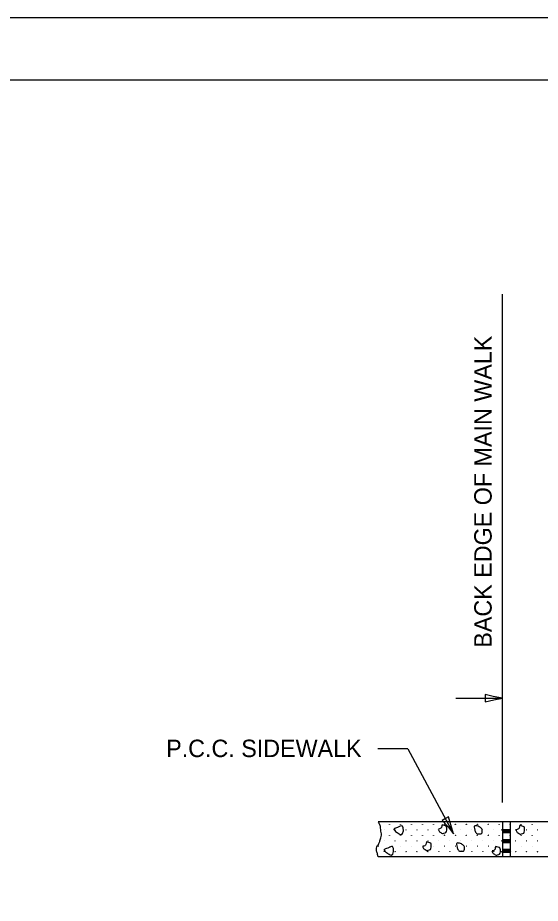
# Model space of a CAD drawing. Extents: x 0 to 2.83, y 0 to 1.83.
# Drawn here: x 1.683 to 2.034, y 1.239 to 1.833 of the extents above; entities that cross this region are included whole.
import ezdxf

# ---------------------------------------------------------------- set-up
doc = ezdxf.new("R2010")
doc.units = 0
for name, color, linetype in [('RD_Pr_Roadway_Dimensions', 7, 'Continuous'), ('RD_Pr_Roadway_Items', 7, 'Continuous'), ('RD_Pr_Roadway_Notes', 7, 'Continuous'), ('SH_General_Details', 7, 'Continuous'), ('SH_Printer_Plotting_Border', 7, 'Continuous')]:
    doc.layers.add(name, color=color, linetype=linetype)

msp = doc.modelspace()

# ---------------------------------------------------------------- linework, layer by layer
at = {"layer": 'RD_Pr_Roadway_Dimensions'}
for p, q in [((2.00861, 1.30631), (2.00861, 1.64772)), ((1.97736, 1.37634), (2.00861, 1.37634))]:
    msp.add_line(p, q, dxfattribs=at)
msp.add_lwpolyline([(1.99695, 1.37878), (1.99694, 1.37634), (1.99694, 1.3739), (2.00278, 1.37533), (2.00861, 1.37634), (2.00239, 1.37747)], close=True, dxfattribs=at)
at = {"layer": 'RD_Pr_Roadway_Items'}
for p, q in [((2.26383, 1.29329), (1.92526, 1.29329)), ((2.00861, 1.29329), (2.00861, 1.26985)), ((2.01381, 1.29329), (2.01381, 1.26985)), ((2.00861, 1.28818), (2.01381, 1.28818)), ((2.00861, 1.28807), (2.01381, 1.28807)), ((2.00861, 1.28798), (2.01381, 1.28798)), ((2.00861, 1.28787), (2.01381, 1.28787)), ((2.00861, 1.28776), (2.01381, 1.28776)), ((2.00861, 1.28766), (2.01381, 1.28766)), ((2.00861, 1.28755), (2.01381, 1.28755)), ((2.00861, 1.28745), (2.01381, 1.28745)), ((2.00861, 1.28735), (2.01381, 1.28735)), ((2.00861, 1.28724), (2.01381, 1.28724)), ((2.00861, 1.28713), (2.01381, 1.28713)), ((2.00861, 1.28704), (2.01381, 1.28704)), ((2.00861, 1.28693), (2.01381, 1.28693)), ((2.00861, 1.28682), (2.01381, 1.28682)), ((2.00861, 1.28673), (2.01381, 1.28673)), ((2.00861, 1.28662), (2.01381, 1.28662)), ((2.00861, 1.28651), (2.01381, 1.28651)), ((2.00861, 1.28641), (2.01381, 1.28641)), ((2.00861, 1.2863), (2.01381, 1.2863)), ((2.00861, 1.2862), (2.01381, 1.2862)), ((2.00861, 1.2861), (2.01381, 1.2861)), ((2.00862, 1.28144), (2.01383, 1.28144)), ((2.00862, 1.28135), (2.01383, 1.28135)), ((2.00862, 1.28124), (2.01383, 1.28124)), ((2.00862, 1.28113), (2.01383, 1.28113)), ((2.00862, 1.28104), (2.01383, 1.28104)), ((2.00862, 1.28093), (2.01383, 1.28093)), ((2.00862, 1.28082), (2.01383, 1.28082)), ((2.00862, 1.28073), (2.01383, 1.28073)), ((2.00862, 1.28062), (2.01383, 1.28062)), ((2.00862, 1.28051), (2.01383, 1.28051)), ((2.00862, 1.28041), (2.01383, 1.28041)), ((2.00862, 1.2803), (2.01383, 1.2803)), ((2.00862, 1.28019), (2.01383, 1.28019)), ((2.00862, 1.2801), (2.01383, 1.2801)), ((2.00862, 1.27999), (2.01383, 1.27999)), ((2.00862, 1.27988), (2.01383, 1.27988)), ((2.00862, 1.27979), (2.01383, 1.27979)), ((2.00862, 1.27968), (2.01383, 1.27968)), ((2.00862, 1.27957), (2.01383, 1.27957)), ((2.00862, 1.27948), (2.01383, 1.27948)), ((2.00862, 1.27937), (2.01383, 1.27937)), ((2.00861, 1.27498), (2.01381, 1.27498)), ((2.00861, 1.27487), (2.01381, 1.27487)), ((2.00861, 1.27477), (2.01381, 1.27477)), ((2.00861, 1.27466), (2.01381, 1.27466)), ((2.00861, 1.27455), (2.01381, 1.27455)), ((2.00861, 1.27446), (2.01381, 1.27446)), ((2.00861, 1.27435), (2.01381, 1.27435)), ((2.00861, 1.27424), (2.01381, 1.27424)), ((2.00861, 1.27415), (2.01381, 1.27415)), ((2.00861, 1.27404), (2.01381, 1.27404)), ((2.00861, 1.27393), (2.01381, 1.27393)), ((2.00861, 1.27383), (2.01381, 1.27383)), ((2.00861, 1.27373), (2.01381, 1.27373)), ((2.00861, 1.27362), (2.01381, 1.27362)), ((2.00861, 1.27352), (2.01381, 1.27352)), ((2.00861, 1.27341), (2.01381, 1.27341)), ((2.00861, 1.2733), (2.01381, 1.2733)), ((2.00861, 1.27321), (2.01381, 1.27321)), ((2.00861, 1.2731), (2.01381, 1.2731)), ((2.00861, 1.27299), (2.01381, 1.27299)), ((2.00861, 1.2729), (2.01381, 1.2729)), ((2.22216, 1.26985), (1.92526, 1.26985))]:
    msp.add_line(p, q, dxfattribs=at)
for centre in [(1.93281, 1.29163), (1.94017, 1.29163), (1.94754, 1.29163), (1.9549, 1.29163), (1.96227, 1.29163), (1.96964, 1.29163), (1.977, 1.29163), (1.98437, 1.29163), (1.99174, 1.29163), (1.9991, 1.29163), (2.00647, 1.29163), (2.01383, 1.29163), (2.0212, 1.29163), (2.02857, 1.29163), (1.92912, 1.28795), (1.93649, 1.28795), (1.94385, 1.28795), (1.95122, 1.28795), (1.95859, 1.28795), (1.96595, 1.28795), (1.97332, 1.28795), (1.98069, 1.28795), (1.98805, 1.28795), (1.99542, 1.28795), (2.00279, 1.28795), (2.00806, 1.28795), (2.01015, 1.28795), (2.01413, 1.28795), (2.01752, 1.28795), (2.02488, 1.28795), (2.03225, 1.28795), (1.92912, 1.28058), (1.93281, 1.28427), (1.93649, 1.28058), (1.94017, 1.28427), (1.94385, 1.28058), (1.94754, 1.28427), (1.95122, 1.28058), (1.9549, 1.28427), (1.95859, 1.28058), (1.96227, 1.28427), (1.96595, 1.28058), (1.96964, 1.28427), (1.97332, 1.28058), (1.977, 1.28427), (1.98069, 1.28058), (1.98437, 1.28427), (1.98805, 1.28058), (1.99174, 1.28427), (1.99542, 1.28058), (1.9991, 1.28427), (2.00279, 1.28058), (2.00647, 1.28427), (2.00806, 1.28058), (2.01015, 1.28058), (2.01383, 1.28427), (2.01413, 1.28058), (2.01752, 1.28058), (2.0212, 1.28427), (2.02488, 1.28058), (2.02857, 1.28427), (2.03225, 1.28058), (1.92544, 1.2769), (1.92912, 1.27322), (1.93281, 1.2769), (1.93649, 1.27322), (1.94017, 1.2769), (1.94385, 1.27322), (1.94754, 1.2769), (1.95122, 1.27322), (1.9549, 1.2769), (1.95859, 1.27322), (1.96227, 1.2769), (1.96595, 1.27322), (1.96964, 1.2769), (1.97332, 1.27322), (1.977, 1.2769), (1.98069, 1.27322), (1.98437, 1.2769), (1.98805, 1.27322), (1.99174, 1.2769), (1.99542, 1.27322), (1.9991, 1.2769), (2.00279, 1.27322), (2.00647, 1.2769), (2.00806, 1.27322), (2.01015, 1.27322), (2.01383, 1.2769), (2.01413, 1.27322), (2.01752, 1.27322), (2.0212, 1.2769), (2.02488, 1.27322), (2.02857, 1.2769), (2.03225, 1.27322)]:
    msp.add_circle(centre, 0.0000521, dxfattribs=at)
for points in [[(1.92526, 1.26985), (1.92479, 1.27143), (1.92409, 1.27363), (1.92396, 1.27469), (1.92435, 1.27652), (1.9256, 1.27866), (1.92635, 1.28055), (1.92681, 1.2818), (1.92724, 1.28338), (1.92749, 1.28515), (1.92693, 1.28698), (1.92693, 1.2881), (1.92662, 1.29012), (1.92629, 1.29138), (1.9261, 1.2917), (1.92573, 1.29232), (1.92526, 1.29329)], [(1.9357, 1.28805), (1.93685, 1.28682), (1.93915, 1.28535), (1.94057, 1.28468), (1.94142, 1.29048), (1.9382, 1.28954), (1.93573, 1.28824), (1.93563, 1.28801)], [(1.96554, 1.28834), (1.96636, 1.28663), (1.96714, 1.2861), (1.96839, 1.2854), (1.96929, 1.28573), (1.9707, 1.2861), (1.97118, 1.28766), (1.97123, 1.28915), (1.97093, 1.29034), (1.96962, 1.29079), (1.96806, 1.29127), (1.96762, 1.28952), (1.96562, 1.28834)], [(1.98969, 1.28966), (1.99006, 1.2878), (1.99034, 1.28698), (1.99095, 1.28591), (1.99165, 1.2853), (1.99262, 1.28535), (1.99403, 1.28516), (1.99465, 1.28554), (1.99503, 1.28654), (1.99508, 1.28768), (1.99475, 1.28862), (1.99395, 1.2894), (1.99295, 1.29005), (1.99172, 1.29052), (1.99095, 1.29066), (1.99009, 1.29066), (1.98958, 1.29015), (1.98962, 1.28973)], [(2.01777, 1.2879), (2.01858, 1.28618), (2.01936, 1.28566), (2.02061, 1.28496), (2.02152, 1.28529), (2.02292, 1.28566), (2.02341, 1.28723), (2.02345, 1.28871), (2.02316, 1.2899), (2.02184, 1.29035), (2.02028, 1.29084), (2.01984, 1.28909), (2.01784, 1.2879)], [(1.95509, 1.27687), (1.9559, 1.27515), (1.9567, 1.27463), (1.95795, 1.27393), (1.95884, 1.27426), (1.96026, 1.27463), (1.96075, 1.27619), (1.96078, 1.27768), (1.9605, 1.27887), (1.95918, 1.27932), (1.95762, 1.2798), (1.95718, 1.27805), (1.95518, 1.27687)], [(1.97776, 1.27804), (1.97814, 1.27619), (1.97843, 1.27535), (1.97904, 1.27429), (1.97975, 1.27369), (1.9807, 1.27373), (1.98212, 1.27354), (1.98275, 1.27391), (1.98312, 1.27491), (1.98317, 1.27607), (1.98283, 1.27701), (1.98204, 1.27777), (1.98104, 1.27844), (1.97981, 1.2789), (1.97904, 1.27904), (1.97818, 1.27904), (1.97767, 1.27852), (1.9777, 1.2781)], [(1.92907, 1.27423), (1.93024, 1.27301), (1.93252, 1.27152), (1.93395, 1.27085), (1.93481, 1.27665), (1.93157, 1.27571), (1.92912, 1.27441), (1.92901, 1.27419)], [(2.00158, 1.27376), (2.00239, 1.27205), (2.00319, 1.27152), (2.00444, 1.27082), (2.00533, 1.27115), (2.00675, 1.27152), (2.00722, 1.27308), (2.00726, 1.27457), (2.00697, 1.27576), (2.00566, 1.27621), (2.00409, 1.27669), (2.00366, 1.27494), (2.00165, 1.27376)]]:
    msp.add_spline(points, degree=3, dxfattribs=at)
at = {"layer": 'RD_Pr_Roadway_Notes'}
for q in [(1.92489, 1.34228), (1.97579, 1.28518)]:
    msp.add_line((1.94513, 1.34228), q, dxfattribs=at)
msp.add_lwpolyline([(1.97243, 1.29661), (1.97027, 1.29546), (1.96813, 1.2943), (1.97215, 1.28984), (1.97579, 1.28518), (1.97385, 1.29119)], close=True, dxfattribs=at)
at = {"layer": 'SH_General_Details'}
msp.add_line((2.83333, 1.83333), (0, 1.83333), dxfattribs=at)
msp.add_lwpolyline([(0.16667, 1.79167), (2.79167, 1.79167), (2.79167, 0.04167), (0.16667, 0.04167)], close=True, dxfattribs=at)
at = {"layer": 'SH_Printer_Plotting_Border'}
msp.add_lwpolyline([(0, 0), (2.83333, 0), (2.83333, 1.83333), (0, 1.83333)], close=True, dxfattribs=at)

# ---------------------------------------------------------------- texts
at = {"layer": 'RD_Pr_Roadway_Dimensions'}
msp.add_text('BACK EDGE OF MAIN WALK', height=0.0117, rotation=90, dxfattribs=at).set_placement((2.00138, 1.41026))
at = {"layer": 'RD_Pr_Roadway_Notes'}
msp.add_text('P.C.C. SIDEWALK', height=0.0117, dxfattribs=at).set_placement((1.78275, 1.33678))

doc.saveas('drawing.dxf')
